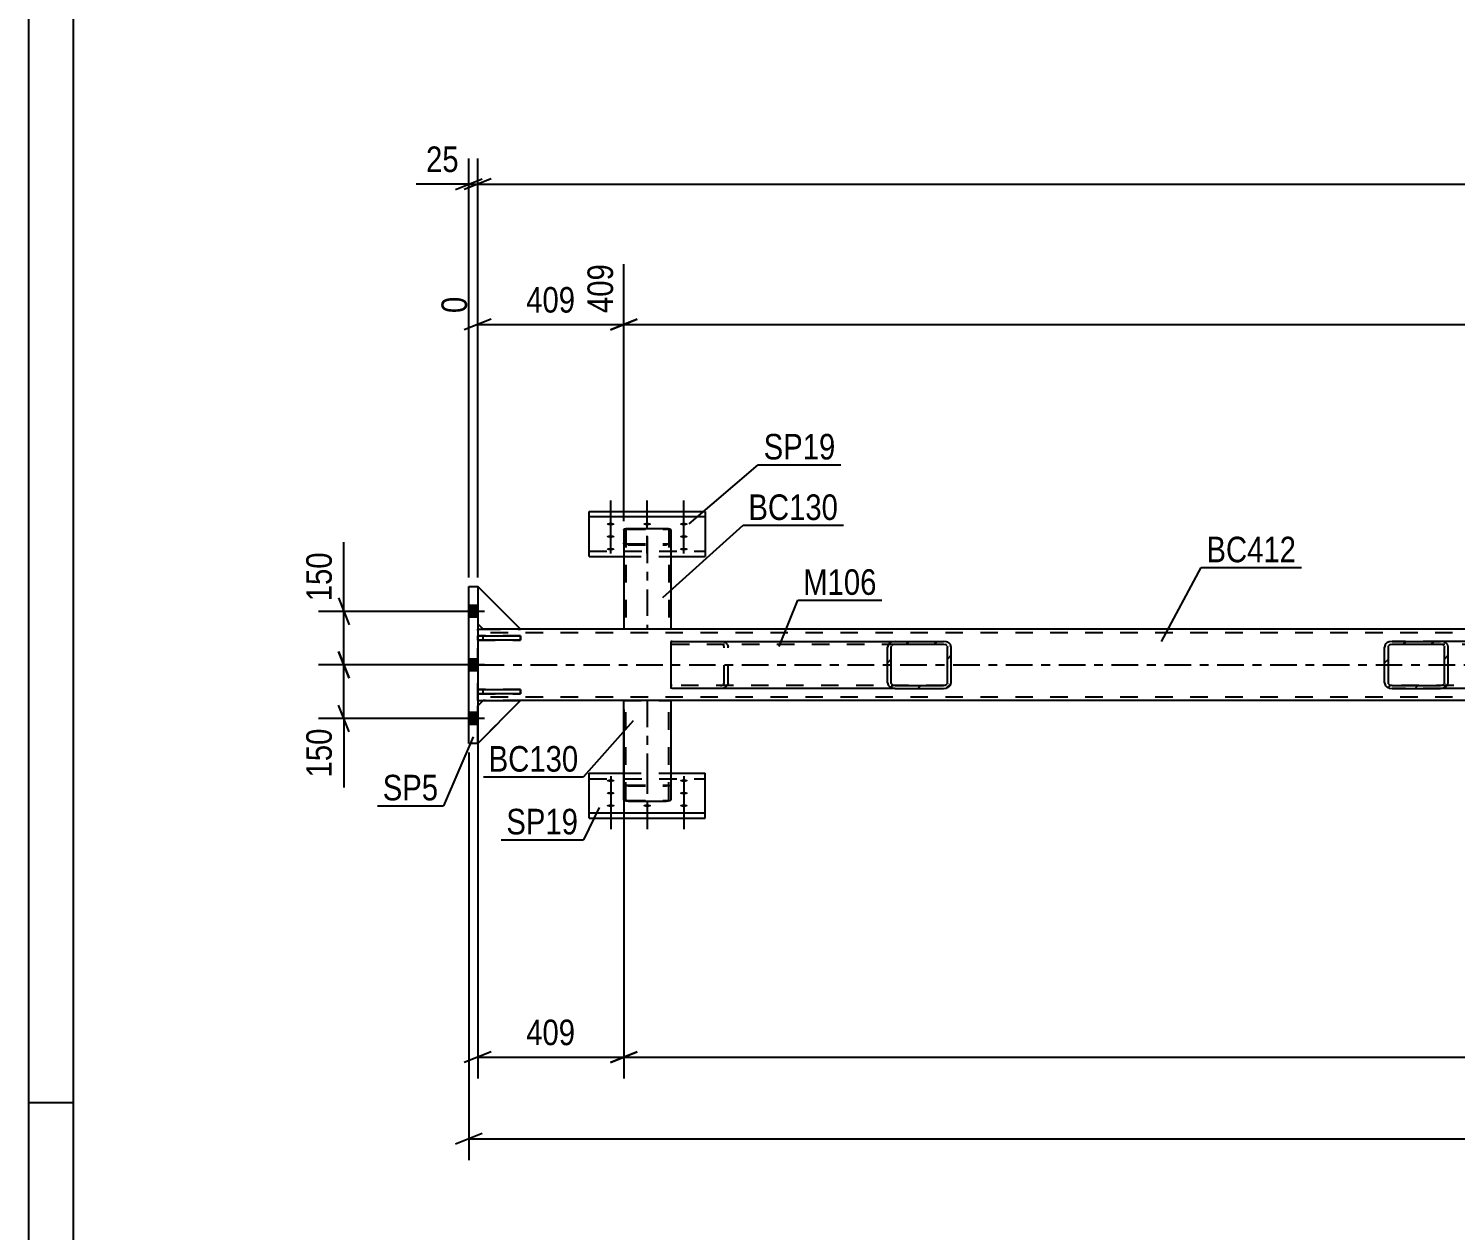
# Model space of a CAD drawing. Header units: millimetres. Extents: x -81 to 760, y -449 to 145.
# Drawn here: x -80.9 to 79, y -314 to -179.3 of the extents above; entities that cross this region are included whole.
import ezdxf

# ---------------------------------------------------------------- set-up
doc = ezdxf.new("R2010")
doc.units = ezdxf.units.MM
doc.linetypes.add('DXK_LINE_DOT2', pattern=[3.9198, 1.9599, -1.9599])
doc.linetypes.add('DXK_LINE_DOT3', pattern=[5.9187, 2.979, -0.9799, 0.9799, -0.9799])
doc.styles.add('Arial Narrow', font='ARIALN.TTF', dxfattribs={"height": 0.2})

# ---------------------------------------------------------------- blocks, each defined once
blk = doc.blocks.new('Unknown-122569792-1134')
at = {"color": 5, "linetype": 'Continuous'}
for p, q in [((-80.92, 145.34), (-80.92, -448.66)), ((-75.92, 140.34), (-75.92, -443.66)), ((-75.92, -299.66), (-80.92, -299.66))]:
    blk.add_line(p, q, dxfattribs=at)
blk = doc.blocks.new('Part-122569792-1601 - 1376')
at = {"color": 2, "linetype": 'Continuous'}
for p, q in [((-18.09, -267.79), (-18.09, -262.75)), ((-18.09, -262.75), (-14.23, -262.75)), ((-8.95, -262.75), (-5.09, -262.75)), ((-5.09, -267.79), (-5.09, -262.75)), ((-18.09, -267.19), (-5.09, -267.19)), ((-18.09, -267.79), (-5.09, -267.79))]:
    blk.add_line(p, q, dxfattribs=at)
at = {"color": 7, "linetype": 'DXK_LINE_DOT2'}
for p, q in [((-18.09, -263.35), (-5.09, -263.35)), ((-14.23, -262.75), (-8.95, -262.75))]:
    blk.add_line(p, q, dxfattribs=at)
blk = doc.blocks.new('Bolt-122569792-1395 - 1376')
at = {"linetype": 'Continuous'}
for points in [[(-15.69, -263.72), (-15.79, -263.72), (-15.87, -263.71), (-15.95, -263.69), (-16.02, -263.67), (-16.08, -263.64), (-16.11, -263.61), (-16.13, -263.58), (-16.13, -263.55), (-16.11, -263.52), (-16.08, -263.49), (-16.02, -263.47), (-15.95, -263.45), (-15.87, -263.43), (-15.79, -263.42), (-15.69, -263.42), (-15.6, -263.42), (-15.52, -263.43), (-15.44, -263.45), (-15.37, -263.47), (-15.31, -263.49), (-15.28, -263.52), (-15.26, -263.55), (-15.26, -263.58), (-15.28, -263.61), (-15.31, -263.64), (-15.37, -263.67), (-15.44, -263.69), (-15.52, -263.71), (-15.6, -263.72)], [(-7.49, -263.72), (-7.59, -263.72), (-7.67, -263.71), (-7.75, -263.69), (-7.82, -263.67), (-7.88, -263.64), (-7.91, -263.61), (-7.93, -263.58), (-7.93, -263.55), (-7.91, -263.52), (-7.88, -263.49), (-7.82, -263.47), (-7.75, -263.45), (-7.67, -263.43), (-7.59, -263.42), (-7.49, -263.42), (-7.4, -263.42), (-7.32, -263.43), (-7.24, -263.45), (-7.17, -263.47), (-7.11, -263.49), (-7.08, -263.52), (-7.06, -263.55), (-7.06, -263.58), (-7.08, -263.61), (-7.11, -263.64), (-7.17, -263.67), (-7.24, -263.69), (-7.32, -263.71), (-7.4, -263.72)], [(-15.69, -265.12), (-15.79, -265.12), (-15.87, -265.11), (-15.95, -265.09), (-16.02, -265.07), (-16.08, -265.05), (-16.11, -265.02), (-16.13, -264.99), (-16.13, -264.95), (-16.11, -264.92), (-16.08, -264.9), (-16.02, -264.87), (-15.95, -264.85), (-15.87, -264.83), (-15.79, -264.82), (-15.69, -264.82), (-15.6, -264.82), (-15.52, -264.83), (-15.44, -264.85), (-15.37, -264.87), (-15.31, -264.9), (-15.28, -264.92), (-15.26, -264.95), (-15.26, -264.99), (-15.28, -265.02), (-15.31, -265.05), (-15.37, -265.07), (-15.44, -265.09), (-15.52, -265.11), (-15.6, -265.12)], [(-7.49, -265.12), (-7.59, -265.12), (-7.67, -265.11), (-7.75, -265.09), (-7.82, -265.07), (-7.88, -265.05), (-7.91, -265.02), (-7.93, -264.99), (-7.93, -264.95), (-7.91, -264.92), (-7.88, -264.9), (-7.82, -264.87), (-7.75, -264.85), (-7.67, -264.83), (-7.59, -264.82), (-7.49, -264.82), (-7.4, -264.82), (-7.32, -264.83), (-7.24, -264.85), (-7.17, -264.87), (-7.11, -264.9), (-7.08, -264.92), (-7.06, -264.95), (-7.06, -264.99), (-7.08, -265.02), (-7.11, -265.05), (-7.17, -265.07), (-7.24, -265.09), (-7.32, -265.11), (-7.4, -265.12)], [(-15.69, -266.52), (-15.79, -266.52), (-15.87, -266.51), (-15.95, -266.49), (-16.02, -266.47), (-16.08, -266.45), (-16.11, -266.42), (-16.13, -266.39), (-16.13, -266.36), (-16.11, -266.33), (-16.08, -266.3), (-16.02, -266.27), (-15.95, -266.25), (-15.87, -266.24), (-15.79, -266.23), (-15.69, -266.22), (-15.6, -266.23), (-15.52, -266.24), (-15.44, -266.25), (-15.37, -266.27), (-15.31, -266.3), (-15.28, -266.33), (-15.26, -266.36), (-15.26, -266.39), (-15.28, -266.42), (-15.31, -266.45), (-15.37, -266.47), (-15.44, -266.49), (-15.52, -266.51), (-15.6, -266.52)], [(-11.59, -266.52), (-11.69, -266.52), (-11.77, -266.51), (-11.85, -266.49), (-11.92, -266.47), (-11.98, -266.45), (-12.01, -266.42), (-12.03, -266.39), (-12.03, -266.36), (-12.01, -266.33), (-11.98, -266.3), (-11.92, -266.27), (-11.85, -266.25), (-11.77, -266.24), (-11.69, -266.23), (-11.59, -266.22), (-11.5, -266.23), (-11.42, -266.24), (-11.34, -266.25), (-11.27, -266.27), (-11.21, -266.3), (-11.18, -266.33), (-11.16, -266.36), (-11.16, -266.39), (-11.18, -266.42), (-11.21, -266.45), (-11.27, -266.47), (-11.34, -266.49), (-11.42, -266.51), (-11.5, -266.52)], [(-7.49, -266.52), (-7.59, -266.52), (-7.67, -266.51), (-7.75, -266.49), (-7.82, -266.47), (-7.88, -266.45), (-7.91, -266.42), (-7.93, -266.39), (-7.93, -266.36), (-7.91, -266.33), (-7.88, -266.3), (-7.82, -266.27), (-7.75, -266.25), (-7.67, -266.24), (-7.59, -266.23), (-7.49, -266.22), (-7.4, -266.23), (-7.32, -266.24), (-7.24, -266.25), (-7.17, -266.27), (-7.11, -266.3), (-7.08, -266.33), (-7.06, -266.36), (-7.06, -266.39), (-7.08, -266.42), (-7.11, -266.45), (-7.17, -266.47), (-7.24, -266.49), (-7.32, -266.51), (-7.4, -266.52)]]:
    blk.add_hatch(color=1, dxfattribs=at).paths.add_polyline_path(points)
at = {"color": 1, "linetype": 'Continuous'}
for p, q in [((-15.69, -263.08), (-15.69, -266.2)), ((-7.49, -263.08), (-7.49, -266.2)), ((-15.69, -264.48), (-15.69, -267.6)), ((-7.49, -264.48), (-7.49, -267.6)), ((-15.69, -265.88), (-15.69, -269)), ((-11.59, -265.88), (-11.59, -269)), ((-7.49, -265.88), (-7.49, -269))]:
    blk.add_line(p, q, dxfattribs=at)
at = {"color": 1, "linetype": 'DXK_LINE_DOT2'}
blk.add_line((-11.59, -263.08), (-11.59, -266.2), dxfattribs=at)
blk = doc.blocks.new('Bolt-122569792-1396 - 1376')
at = {"linetype": 'Continuous'}
for points in [[(-15.69, -234.67), (-15.6, -234.67), (-15.52, -234.68), (-15.44, -234.7), (-15.37, -234.72), (-15.31, -234.75), (-15.28, -234.77), (-15.26, -234.81), (-15.26, -234.84), (-15.28, -234.87), (-15.31, -234.9), (-15.37, -234.92), (-15.44, -234.94), (-15.52, -234.96), (-15.6, -234.97), (-15.69, -234.97), (-15.79, -234.97), (-15.87, -234.96), (-15.95, -234.94), (-16.02, -234.92), (-16.08, -234.9), (-16.11, -234.87), (-16.13, -234.84), (-16.13, -234.81), (-16.11, -234.77), (-16.08, -234.75), (-16.02, -234.72), (-15.95, -234.7), (-15.87, -234.68), (-15.79, -234.67)], [(-11.59, -234.67), (-11.5, -234.67), (-11.42, -234.68), (-11.34, -234.7), (-11.27, -234.72), (-11.21, -234.75), (-11.18, -234.77), (-11.16, -234.81), (-11.16, -234.84), (-11.18, -234.87), (-11.21, -234.9), (-11.27, -234.92), (-11.34, -234.94), (-11.42, -234.96), (-11.5, -234.97), (-11.59, -234.97), (-11.69, -234.97), (-11.77, -234.96), (-11.85, -234.94), (-11.92, -234.92), (-11.98, -234.9), (-12.01, -234.87), (-12.03, -234.84), (-12.03, -234.81), (-12.01, -234.77), (-11.98, -234.75), (-11.92, -234.72), (-11.85, -234.7), (-11.77, -234.68), (-11.69, -234.67)], [(-7.49, -234.67), (-7.4, -234.67), (-7.32, -234.68), (-7.24, -234.7), (-7.17, -234.72), (-7.11, -234.75), (-7.08, -234.77), (-7.06, -234.81), (-7.06, -234.84), (-7.08, -234.87), (-7.11, -234.9), (-7.17, -234.92), (-7.24, -234.94), (-7.32, -234.96), (-7.4, -234.97), (-7.49, -234.97), (-7.59, -234.97), (-7.67, -234.96), (-7.75, -234.94), (-7.82, -234.92), (-7.88, -234.9), (-7.91, -234.87), (-7.93, -234.84), (-7.93, -234.81), (-7.91, -234.77), (-7.88, -234.75), (-7.82, -234.72), (-7.75, -234.7), (-7.67, -234.68), (-7.59, -234.67)], [(-15.69, -236.07), (-15.6, -236.08), (-15.52, -236.09), (-15.44, -236.1), (-15.37, -236.12), (-15.31, -236.15), (-15.28, -236.18), (-15.26, -236.21), (-15.26, -236.24), (-15.28, -236.27), (-15.31, -236.3), (-15.37, -236.32), (-15.44, -236.35), (-15.52, -236.36), (-15.6, -236.37), (-15.69, -236.37), (-15.79, -236.37), (-15.87, -236.36), (-15.95, -236.35), (-16.02, -236.32), (-16.08, -236.3), (-16.11, -236.27), (-16.13, -236.24), (-16.13, -236.21), (-16.11, -236.18), (-16.08, -236.15), (-16.02, -236.12), (-15.95, -236.1), (-15.87, -236.09), (-15.79, -236.08)], [(-7.49, -236.07), (-7.4, -236.08), (-7.32, -236.09), (-7.24, -236.1), (-7.17, -236.12), (-7.11, -236.15), (-7.08, -236.18), (-7.06, -236.21), (-7.06, -236.24), (-7.08, -236.27), (-7.11, -236.3), (-7.17, -236.32), (-7.24, -236.35), (-7.32, -236.36), (-7.4, -236.37), (-7.49, -236.37), (-7.59, -236.37), (-7.67, -236.36), (-7.75, -236.35), (-7.82, -236.32), (-7.88, -236.3), (-7.91, -236.27), (-7.93, -236.24), (-7.93, -236.21), (-7.91, -236.18), (-7.88, -236.15), (-7.82, -236.12), (-7.75, -236.1), (-7.67, -236.09), (-7.59, -236.08)], [(-15.69, -237.48), (-15.6, -237.48), (-15.52, -237.49), (-15.44, -237.5), (-15.37, -237.53), (-15.31, -237.55), (-15.28, -237.58), (-15.26, -237.61), (-15.26, -237.64), (-15.28, -237.67), (-15.31, -237.7), (-15.37, -237.73), (-15.44, -237.75), (-15.52, -237.76), (-15.6, -237.77), (-15.69, -237.78), (-15.79, -237.77), (-15.87, -237.76), (-15.95, -237.75), (-16.02, -237.73), (-16.08, -237.7), (-16.11, -237.67), (-16.13, -237.64), (-16.13, -237.61), (-16.11, -237.58), (-16.08, -237.55), (-16.02, -237.53), (-15.95, -237.5), (-15.87, -237.49), (-15.79, -237.48)], [(-7.49, -237.48), (-7.4, -237.48), (-7.32, -237.49), (-7.24, -237.5), (-7.17, -237.53), (-7.11, -237.55), (-7.08, -237.58), (-7.06, -237.61), (-7.06, -237.64), (-7.08, -237.67), (-7.11, -237.7), (-7.17, -237.73), (-7.24, -237.75), (-7.32, -237.76), (-7.4, -237.77), (-7.49, -237.78), (-7.59, -237.77), (-7.67, -237.76), (-7.75, -237.75), (-7.82, -237.73), (-7.88, -237.7), (-7.91, -237.67), (-7.93, -237.64), (-7.93, -237.61), (-7.91, -237.58), (-7.88, -237.55), (-7.82, -237.53), (-7.75, -237.5), (-7.67, -237.49), (-7.59, -237.48)]]:
    blk.add_hatch(color=1, dxfattribs=at).paths.add_polyline_path(points)
at = {"color": 1, "linetype": 'Continuous'}
for p, q in [((-15.69, -235.31), (-15.69, -232.19)), ((-11.59, -235.31), (-11.59, -232.19)), ((-7.49, -235.31), (-7.49, -232.19)), ((-15.69, -236.71), (-15.69, -233.59)), ((-15.69, -238.11), (-15.69, -234.99)), ((-7.49, -236.71), (-7.49, -233.59)), ((-7.49, -238.11), (-7.49, -234.99))]:
    blk.add_line(p, q, dxfattribs=at)
at = {"color": 1, "linetype": 'DXK_LINE_DOT2'}
blk.add_line((-11.59, -238.11), (-11.59, -234.99), dxfattribs=at)
blk = doc.blocks.new('Part-122569792-1644 - 1376')
at = {"color": 2, "linetype": 'Continuous'}
for p, q in [((-25.79, -246.6), (-30.59, -241.8)), ((-30.59, -241.8), (-30.59, -246)), ((-30.59, -246), (-29.99, -246.6)), ((-25.79, -246.6), (-29.99, -246.6))]:
    blk.add_line(p, q, dxfattribs=at)
blk = doc.blocks.new('Bolt-122569792-1405 - 1376')
at = {"linetype": 'Continuous'}
for points in [[(-31.59, -243.94), (-31.59, -245.26), (-30.59, -245.26), (-30.59, -243.94)], [(-31.59, -243.94), (-31.59, -245.26), (-30.59, -245.26), (-30.59, -243.94)], [(-31.59, -243.94), (-31.59, -245.26), (-30.59, -245.26), (-30.59, -243.94)], [(-31.59, -243.94), (-31.59, -245.26), (-30.59, -245.26), (-30.59, -243.94)], [(-31.59, -249.94), (-31.59, -251.26), (-30.59, -251.26), (-30.59, -249.94)], [(-31.59, -249.94), (-31.59, -251.26), (-30.59, -251.26), (-30.59, -249.94)], [(-31.59, -255.94), (-31.59, -257.26), (-30.59, -257.26), (-30.59, -255.94)], [(-31.59, -255.94), (-31.59, -257.26), (-30.59, -257.26), (-30.59, -255.94)], [(-31.59, -255.94), (-31.59, -257.26), (-30.59, -257.26), (-30.59, -255.94)], [(-31.59, -255.94), (-31.59, -257.26), (-30.59, -257.26), (-30.59, -255.94)]]:
    blk.add_hatch(color=1, dxfattribs=at).paths.add_polyline_path(points)
at = {"color": 1, "linetype": 'Continuous'}
for p, q in [((-29.83, -244.6), (-34.59, -244.6)), ((-29.83, -244.6), (-34.59, -244.6)), ((-29.83, -244.6), (-34.59, -244.6)), ((-29.83, -244.6), (-34.59, -244.6)), ((-30.59, -243.94), (-31.59, -243.94)), ((-30.59, -243.94), (-31.59, -243.94)), ((-30.59, -243.94), (-31.59, -243.94)), ((-30.59, -243.94), (-31.59, -243.94)), ((-30.59, -245.26), (-31.59, -245.26)), ((-30.59, -245.26), (-31.59, -245.26)), ((-30.59, -245.26), (-31.59, -245.26)), ((-30.59, -245.26), (-31.59, -245.26)), ((-29.83, -250.6), (-34.59, -250.6)), ((-29.83, -250.6), (-34.59, -250.6)), ((-30.59, -249.94), (-31.59, -249.94)), ((-30.59, -249.94), (-31.59, -249.94)), ((-30.59, -251.26), (-31.59, -251.26)), ((-30.59, -251.26), (-31.59, -251.26)), ((-29.83, -256.6), (-34.59, -256.6)), ((-29.83, -256.6), (-34.59, -256.6)), ((-29.83, -256.6), (-34.59, -256.6)), ((-29.83, -256.6), (-34.59, -256.6)), ((-30.59, -255.94), (-31.59, -255.94)), ((-30.59, -255.94), (-31.59, -255.94)), ((-30.59, -255.94), (-31.59, -255.94)), ((-30.59, -255.94), (-31.59, -255.94)), ((-30.59, -257.26), (-31.59, -257.26)), ((-30.59, -257.26), (-31.59, -257.26)), ((-30.59, -257.26), (-31.59, -257.26)), ((-30.59, -257.26), (-31.59, -257.26))]:
    blk.add_line(p, q, dxfattribs=at)
blk = doc.blocks.new('Part-122569792-1649 - 1376')
at = {"color": 2, "linetype": 'Continuous'}
for p, q in [((-30.59, -253.36), (-25.79, -253.36)), ((-30.59, -253.84), (-30.59, -253.36)), ((-25.79, -253.84), (-30.59, -253.84)), ((-25.79, -253.36), (-25.79, -253.84))]:
    blk.add_line(p, q, dxfattribs=at)
at = {"color": 7, "linetype": 'DXK_LINE_DOT2'}
blk.add_line((-29.99, -253.84), (-29.99, -253.36), dxfattribs=at)
blk = doc.blocks.new('Part-122569792-1606 - 1376')
at = {"color": 2, "linetype": 'Continuous'}
for p, q in [((-18.09, -238.45), (-18.09, -233.4)), ((-18.09, -233.4), (-5.09, -233.4)), ((-5.09, -233.4), (-5.09, -238.45)), ((-5.09, -234), (-18.09, -234)), ((-18.09, -238.45), (-14.23, -238.45)), ((-8.95, -238.45), (-5.09, -238.45))]:
    blk.add_line(p, q, dxfattribs=at)
at = {"color": 7, "linetype": 'DXK_LINE_DOT2'}
for p, q in [((-18.09, -237.85), (-5.09, -237.85)), ((-14.23, -238.45), (-8.95, -238.45))]:
    blk.add_line(p, q, dxfattribs=at)
blk = doc.blocks.new('Part-122569792-1621 - 1376')
at = {"color": 2, "linetype": 'Continuous'}
for p, q in [((-14.23, -235.48), (-14.2, -235.42)), ((-14.23, -235.48), (-14.23, -246.6)), ((-14.2, -235.42), (-14.09, -235.37)), ((-14.09, -235.37), (-13.94, -235.33)), ((-13.94, -235.33), (-13.75, -235.32)), ((-13.75, -235.32), (-9.43, -235.32)), ((-9.43, -235.32), (-9.25, -235.33)), ((-9.25, -235.33), (-9.09, -235.37)), ((-9.09, -235.37), (-8.99, -235.42)), ((-8.99, -235.42), (-8.95, -235.48)), ((-8.95, -235.48), (-8.95, -246.6))]:
    blk.add_line(p, q, dxfattribs=at)
at = {"color": 7, "linetype": 'DXK_LINE_DOT2'}
for p, q in [((-13.98, -235.45), (-13.99, -235.48)), ((-13.99, -235.48), (-13.99, -246.6)), ((-13.92, -235.43), (-13.98, -235.45)), ((-13.85, -235.41), (-13.92, -235.43)), ((-13.75, -235.4), (-13.85, -235.41)), ((-13.75, -235.4), (-9.43, -235.4)), ((-9.34, -235.41), (-9.43, -235.4)), ((-9.26, -235.43), (-9.34, -235.41)), ((-9.21, -235.45), (-9.26, -235.43)), ((-9.19, -235.48), (-9.21, -235.45)), ((-9.19, -235.48), (-9.19, -246.6)), ((-14.2, -237.03), (-14.23, -236.96)), ((-14.09, -237.08), (-14.2, -237.03)), ((-13.94, -237.11), (-14.09, -237.08)), ((-13.99, -236.96), (-13.98, -236.99)), ((-13.98, -236.99), (-13.92, -237.02)), ((-13.75, -237.13), (-13.94, -237.11)), ((-13.92, -237.02), (-13.85, -237.04)), ((-13.85, -237.04), (-13.75, -237.04)), ((-13.75, -237.04), (-9.43, -237.04)), ((-13.75, -237.13), (-9.43, -237.13)), ((-9.43, -237.04), (-9.34, -237.04)), ((-9.25, -237.11), (-9.43, -237.13)), ((-9.34, -237.04), (-9.26, -237.02)), ((-9.26, -237.02), (-9.25, -237.01)), ((-9.25, -237.01), (-9.21, -236.99)), ((-9.09, -237.08), (-9.25, -237.11)), ((-9.21, -236.99), (-9.19, -236.96)), ((-8.99, -237.03), (-9.09, -237.08)), ((-8.95, -236.96), (-8.99, -237.03)), ((-8.95, -246.6), (-14.23, -246.6))]:
    blk.add_line(p, q, dxfattribs=at)
at = {"color": 7, "linetype": 'DXK_LINE_DOT3'}
blk.add_line((-11.59, -236.22), (-11.59, -246.6), dxfattribs=at)
blk = doc.blocks.new('Part-122569792-1643 - 1376')
at = {"color": 7, "linetype": 'DXK_LINE_DOT2'}
for p, q in [((-25.79, -246.6), (-30.59, -241.8)), ((-30.59, -241.8), (-30.59, -246)), ((-30.59, -246), (-29.99, -246.6)), ((-29.99, -246.6), (-25.79, -246.6))]:
    blk.add_line(p, q, dxfattribs=at)
blk = doc.blocks.new('Part-122569792-1645 - 1376')
at = {"color": 7, "linetype": 'DXK_LINE_DOT2'}
for p, q in [((-25.79, -246.6), (-30.59, -241.8)), ((-30.59, -241.8), (-30.59, -246)), ((-30.59, -246), (-29.99, -246.6)), ((-29.99, -246.6), (-25.79, -246.6))]:
    blk.add_line(p, q, dxfattribs=at)
blk = doc.blocks.new('Part-122569792-1646 - 1376')
at = {"color": 7, "linetype": 'DXK_LINE_DOT2'}
for p, q in [((-30.59, -255.2), (-29.99, -254.6)), ((-25.79, -254.6), (-30.59, -259.4)), ((-30.59, -259.4), (-30.59, -255.2)), ((-29.99, -254.6), (-25.79, -254.6))]:
    blk.add_line(p, q, dxfattribs=at)
blk = doc.blocks.new('Part-122569792-1647 - 1376')
at = {"color": 2, "linetype": 'Continuous'}
for p, q in [((-30.59, -255.2), (-29.99, -254.6)), ((-25.79, -254.6), (-30.59, -259.4)), ((-30.59, -259.4), (-30.59, -255.2)), ((-29.99, -254.6), (-25.79, -254.6))]:
    blk.add_line(p, q, dxfattribs=at)
blk = doc.blocks.new('Part-122569792-1648 - 1376')
at = {"color": 7, "linetype": 'DXK_LINE_DOT2'}
for p, q in [((-30.59, -255.2), (-29.99, -254.6)), ((-25.79, -254.6), (-30.59, -259.4)), ((-30.59, -259.4), (-30.59, -255.2)), ((-29.99, -254.6), (-25.79, -254.6))]:
    blk.add_line(p, q, dxfattribs=at)
blk = doc.blocks.new('Part-122569792-1650 - 1376')
at = {"color": 2, "linetype": 'Continuous'}
for p, q in [((-30.59, -247.36), (-25.79, -247.36)), ((-30.59, -247.84), (-30.59, -247.36)), ((-25.79, -247.36), (-25.79, -247.84)), ((-25.79, -247.84), (-30.59, -247.84))]:
    blk.add_line(p, q, dxfattribs=at)
at = {"color": 7, "linetype": 'DXK_LINE_DOT2'}
blk.add_line((-29.99, -247.84), (-29.99, -247.36), dxfattribs=at)
blk = doc.blocks.new('Part-122569792-1651 - 1376')
at = {"color": 7, "linetype": 'DXK_LINE_DOT2'}
for p, q in [((-25.79, -253.36), (-30.59, -253.36)), ((-30.59, -253.36), (-30.59, -253.84)), ((-30.59, -253.84), (-25.79, -253.84)), ((-29.99, -253.84), (-29.99, -253.36)), ((-25.79, -253.84), (-25.79, -253.36))]:
    blk.add_line(p, q, dxfattribs=at)
blk = doc.blocks.new('Part-122569792-1652 - 1376')
at = {"color": 7, "linetype": 'DXK_LINE_DOT2'}
for p, q in [((-25.79, -247.36), (-30.59, -247.36)), ((-30.59, -247.36), (-30.59, -247.84)), ((-29.99, -247.84), (-29.99, -247.36)), ((-25.79, -247.84), (-25.79, -247.36)), ((-30.59, -247.84), (-25.79, -247.84))]:
    blk.add_line(p, q, dxfattribs=at)
blk = doc.blocks.new('Part-122569792-1679 - 1376')
at = {"color": 2, "linetype": 'Continuous'}
for p, q in [((-31.59, -259.4), (-31.59, -241.8)), ((-31.59, -241.8), (-30.59, -241.8)), ((-30.59, -241.8), (-30.59, -259.4)), ((-30.59, -259.4), (-31.59, -259.4))]:
    blk.add_line(p, q, dxfattribs=at)
blk = doc.blocks.new('Part-122569792-1700 - 1376')
at = {"color": 2, "linetype": 'Continuous'}
for p, q in [((-30.59, -246.6), (-29.99, -246.6)), ((580.38, -246.6), (-25.79, -246.6)), ((-30.59, -254.6), (-29.99, -254.6)), ((580.38, -254.6), (-25.79, -254.6))]:
    blk.add_line(p, q, dxfattribs=at)
at = {"color": 7, "linetype": 'DXK_LINE_DOT2'}
for p, q in [((-30.59, -254.6), (-30.59, -246.6)), ((580.38, -247), (-30.59, -247)), ((-25.79, -246.6), (-29.99, -246.6)), ((580.38, -254.2), (-30.59, -254.2)), ((-25.79, -254.6), (-29.99, -254.6))]:
    blk.add_line(p, q, dxfattribs=at)
at = {"color": 7, "linetype": 'DXK_LINE_DOT3'}
blk.add_line((-30.59, -250.6), (580.38, -250.6), dxfattribs=at)
blk = doc.blocks.new('Part-122569792-1710 - 1376')
at = {"linetype": 'Continuous'}
h = blk.add_hatch(dxfattribs=at)
h.set_pattern_fill('', scale=0.7, style=0, pattern_type=0)
h.set_pattern_definition([(45, (77.6273, -253.188), (-1.57154, 1.57154), [])])
h.paths.add_polyline_path([(77.3, -253.24), (77.63, -253.19), (77.91, -253.05), (78.1, -252.84), (78.16, -252.6), (78.16, -248.6), (78.1, -248.35), (77.91, -248.14), (77.63, -248.01), (77.3, -247.96), (71.88, -247.96), (71.54, -248.01), (71.26, -248.14), (71.07, -248.35), (71.01, -248.6), (71.01, -252.6), (71.07, -252.84), (71.26, -253.05), (71.54, -253.19), (71.88, -253.24)])
h.paths.add_polyline_path([(71.71, -252.89), (71.57, -252.82), (71.47, -252.72), (71.44, -252.6), (71.44, -248.6), (71.47, -248.47), (71.57, -248.37), (71.71, -248.3), (71.88, -248.28), (77.3, -248.28), (77.46, -248.3), (77.6, -248.37), (77.7, -248.47), (77.73, -248.6), (77.73, -252.6), (77.7, -252.72), (77.6, -252.82), (77.46, -252.89), (77.3, -252.92), (71.88, -252.92)])
at = {"color": 2, "linetype": 'Continuous'}
for p, q in [((71.07, -248.35), (71.01, -248.6)), ((71.01, -252.6), (71.01, -248.6)), ((71.44, -248.6), (71.47, -248.47)), ((71.44, -252.6), (71.44, -248.6)), ((71.88, -247.96), (71.54, -248.01)), ((71.71, -248.3), (71.88, -248.28)), ((71.88, -247.96), (77.3, -247.96)), ((71.88, -248.28), (77.3, -248.28)), ((102.3, -247.96), (77.3, -247.96)), ((77.63, -248.01), (77.3, -247.96)), ((77.3, -248.28), (77.46, -248.3)), ((77.7, -248.47), (77.73, -248.6)), ((77.73, -252.6), (77.73, -248.6)), ((78.16, -248.6), (78.1, -248.35)), ((78.16, -252.6), (78.16, -248.6)), ((102.3, -247.96), (102.43, -247.98)), ((102.43, -247.98), (102.43, -248.01)), ((102.43, -248.01), (102.43, -248.14)), ((102.43, -248.14), (102.43, -248.6)), ((71.01, -252.6), (71.07, -252.84)), ((71.47, -252.72), (71.44, -252.6)), ((77.73, -252.6), (77.7, -252.72)), ((78.1, -252.84), (78.16, -252.6)), ((102.43, -253.22), (102.43, -252.6)), ((71.54, -253.19), (71.88, -253.24)), ((71.88, -252.92), (71.71, -252.89)), ((71.88, -252.92), (77.3, -252.92)), ((71.88, -253.24), (77.3, -253.24)), ((77.46, -252.89), (77.3, -252.92)), ((77.3, -253.24), (77.63, -253.19)), ((102.3, -253.24), (77.3, -253.24)), ((102.3, -253.24), (102.43, -253.22))]:
    blk.add_line(p, q, dxfattribs=at)
at = {"color": 7, "linetype": 'DXK_LINE_DOT2'}
for p, q in [((77.3, -247.96), (71.88, -247.96)), ((71.88, -248.28), (102.3, -248.28)), ((96.01, -248.6), (96.08, -248.35)), ((96.01, -252.6), (96.01, -248.6)), ((96.48, -248.47), (96.44, -248.6)), ((96.44, -252.6), (96.44, -248.6)), ((96.54, -248.01), (96.88, -247.96)), ((96.88, -248.28), (96.71, -248.3)), ((102.3, -248.28), (102.43, -248.3)), ((102.43, -248.14), (102.43, -248.3)), ((102.43, -252.6), (102.43, -248.35)), ((96.08, -252.84), (96.01, -252.6)), ((96.44, -252.6), (96.48, -252.72)), ((102.3, -252.92), (71.88, -252.92)), ((77.3, -253.24), (71.88, -253.24)), ((96.88, -253.24), (96.54, -253.19)), ((96.71, -252.89), (96.88, -252.92)), ((102.3, -252.92), (102.43, -252.9))]:
    blk.add_line(p, q, dxfattribs=at)
at = {"color": 2, "linetype": 'Continuous'}
for centre, radius, start, end in [((71.75, -248.77), 0.792, 104.8339, 148.022), ((71.81, -248.68), 0.396, 104.8339, 148.022), ((77.36, -248.68), 0.396, 31.978, 75.1661), ((77.42, -248.77), 0.792, 31.978, 75.1661), ((71.75, -252.42), 0.792, 211.978, 255.1661), ((71.81, -252.51), 0.396, 211.978, 255.1661), ((77.36, -252.51), 0.396, 284.8339, 328.022), ((77.42, -252.42), 0.792, 284.8339, 328.022)]:
    blk.add_arc(centre, radius, start, end, dxfattribs=at)
at = {"color": 7, "linetype": 'DXK_LINE_DOT2'}
for centre, radius, start, end in [((96.75, -248.77), 0.792, 104.8339, 148.022), ((96.81, -248.68), 0.396, 104.8339, 148.022), ((96.75, -252.42), 0.792, 211.978, 255.1661), ((96.81, -252.51), 0.396, 211.978, 255.1661)]:
    blk.add_arc(centre, radius, start, end, dxfattribs=at)
blk = doc.blocks.new('Part-122569792-1715 - 1376')
at = {"color": 2, "linetype": 'Continuous'}
for p, q in [((-14.23, -265.71), (-14.23, -254.6)), ((-8.95, -254.6), (-8.95, -265.71)), ((-14.2, -265.77), (-14.23, -265.71)), ((-14.09, -265.83), (-14.2, -265.77)), ((-13.94, -265.86), (-14.09, -265.83)), ((-13.75, -265.87), (-13.94, -265.86)), ((-13.75, -265.87), (-9.43, -265.87)), ((-9.25, -265.86), (-9.43, -265.87)), ((-9.09, -265.83), (-9.25, -265.86)), ((-8.99, -265.77), (-9.09, -265.83)), ((-8.95, -265.71), (-8.99, -265.77))]:
    blk.add_line(p, q, dxfattribs=at)
at = {"color": 7, "linetype": 'DXK_LINE_DOT2'}
for p, q in [((-14.23, -254.6), (-8.95, -254.6)), ((-13.99, -265.71), (-13.99, -254.6)), ((-9.19, -265.71), (-9.19, -254.6)), ((-14.23, -264.23), (-14.2, -264.17)), ((-14.2, -264.17), (-14.09, -264.12)), ((-14.09, -264.12), (-13.94, -264.08)), ((-13.98, -264.2), (-13.99, -264.23)), ((-13.92, -264.17), (-13.98, -264.2)), ((-13.94, -264.08), (-13.75, -264.07)), ((-13.85, -264.16), (-13.92, -264.17)), ((-13.75, -264.15), (-13.85, -264.16)), ((-13.75, -264.07), (-9.43, -264.07)), ((-13.75, -264.15), (-9.43, -264.15)), ((-9.43, -264.07), (-9.25, -264.08)), ((-9.34, -264.16), (-9.43, -264.15)), ((-9.26, -264.17), (-9.34, -264.16)), ((-9.26, -264.17), (-9.25, -264.18)), ((-9.25, -264.08), (-9.09, -264.12)), ((-9.25, -264.18), (-9.21, -264.2)), ((-9.19, -264.23), (-9.21, -264.2)), ((-9.09, -264.12), (-8.99, -264.17)), ((-8.99, -264.17), (-8.95, -264.23)), ((-13.99, -265.71), (-13.98, -265.74)), ((-13.98, -265.74), (-13.92, -265.77)), ((-13.92, -265.77), (-13.85, -265.78)), ((-13.85, -265.78), (-13.75, -265.79)), ((-13.75, -265.79), (-9.43, -265.79)), ((-9.43, -265.79), (-9.34, -265.78)), ((-9.34, -265.78), (-9.26, -265.77)), ((-9.26, -265.77), (-9.21, -265.74)), ((-9.21, -265.74), (-9.19, -265.71))]:
    blk.add_line(p, q, dxfattribs=at)
at = {"color": 7, "linetype": 'DXK_LINE_DOT3'}
blk.add_line((-11.59, -254.6), (-11.59, -264.97), dxfattribs=at)
blk = doc.blocks.new('Part-122569792-1769 - 1376')
at = {"linetype": 'Continuous'}
h = blk.add_hatch(dxfattribs=at)
h.set_pattern_fill('', scale=0.7, style=0, pattern_type=0)
h.set_pattern_definition([(45, (21.9348, -253.188), (-1.57154, 1.57154), [])])
h.paths.add_polyline_path([(21.6, -253.24), (21.93, -253.19), (22.22, -253.05), (22.4, -252.84), (22.47, -252.6), (22.47, -248.6), (22.4, -248.35), (22.22, -248.14), (21.93, -248.01), (21.6, -247.96), (16.18, -247.96), (15.85, -248.01), (15.57, -248.14), (15.38, -248.35), (15.32, -248.6), (15.32, -252.6), (15.38, -252.84), (15.57, -253.05), (15.85, -253.19), (16.18, -253.24)])
h.paths.add_polyline_path([(16.02, -252.89), (15.88, -252.82), (15.78, -252.72), (15.75, -252.6), (15.75, -248.6), (15.78, -248.47), (15.88, -248.37), (16.02, -248.3), (16.18, -248.28), (21.6, -248.28), (21.77, -248.3), (21.91, -248.37), (22, -248.47), (22.04, -248.6), (22.04, -252.6), (22, -252.72), (21.91, -252.82), (21.77, -252.89), (21.6, -252.92), (16.18, -252.92)])
at = {"color": 2, "linetype": 'Continuous'}
for p, q in [((-8.82, -247.96), (-8.95, -247.98)), ((-8.95, -247.98), (-8.95, -253.19)), ((-8.82, -247.96), (16.18, -247.96)), ((15.38, -248.35), (15.32, -248.6)), ((15.32, -252.6), (15.32, -248.6)), ((15.75, -248.6), (15.78, -248.47)), ((15.75, -252.6), (15.75, -248.6)), ((16.18, -247.96), (15.85, -248.01)), ((16.02, -248.3), (16.18, -248.28)), ((16.18, -247.96), (21.6, -247.96)), ((16.18, -248.28), (21.6, -248.28)), ((21.93, -248.01), (21.6, -247.96)), ((21.6, -248.28), (21.77, -248.3)), ((22, -248.47), (22.04, -248.6)), ((22.04, -252.6), (22.04, -248.6)), ((22.47, -248.6), (22.4, -248.35)), ((22.47, -252.6), (22.47, -248.6)), ((15.32, -252.6), (15.38, -252.84)), ((15.78, -252.72), (15.75, -252.6)), ((22.04, -252.6), (22, -252.72)), ((22.4, -252.84), (22.47, -252.6)), ((-8.95, -253.22), (-8.95, -253.19)), ((-8.82, -253.24), (-8.95, -253.22)), ((16.18, -253.24), (-8.82, -253.24)), ((15.85, -253.19), (16.18, -253.24)), ((16.18, -252.92), (16.02, -252.89)), ((16.18, -252.92), (21.6, -252.92)), ((16.18, -253.24), (21.6, -253.24)), ((21.77, -252.89), (21.6, -252.92)), ((21.6, -253.24), (21.93, -253.19))]:
    blk.add_line(p, q, dxfattribs=at)
at = {"color": 7, "linetype": 'DXK_LINE_DOT2'}
for p, q in [((-8.95, -248.3), (-8.82, -248.28)), ((-8.82, -248.28), (21.6, -248.28)), ((-3.4, -247.96), (-3.07, -248.01)), ((-3.23, -248.3), (-3.4, -248.28)), ((-2.96, -248.6), (-3, -248.47)), ((-2.96, -252.6), (-2.96, -248.6)), ((-2.6, -248.35), (-2.53, -248.6)), ((-2.53, -252.6), (-2.53, -248.6)), ((16.18, -247.96), (21.6, -247.96)), ((-3, -252.72), (-2.96, -252.6)), ((-2.53, -252.6), (-2.6, -252.84)), ((-8.82, -252.92), (-8.95, -252.9)), ((21.6, -252.92), (-8.82, -252.92)), ((-3.4, -252.92), (-3.23, -252.89)), ((-3.07, -253.19), (-3.4, -253.24)), ((16.18, -253.24), (21.6, -253.24))]:
    blk.add_line(p, q, dxfattribs=at)
for centre, radius, start, end in [((-3.33, -248.68), 0.396, 31.978, 75.1661), ((-3.27, -248.77), 0.792, 31.978, 75.1661), ((-3.33, -252.51), 0.396, 284.8339, 328.022), ((-3.27, -252.42), 0.792, 284.8339, 328.022)]:
    blk.add_arc(centre, radius, start, end, dxfattribs=at)
at = {"color": 2, "linetype": 'Continuous'}
for centre, radius, start, end in [((16.05, -248.77), 0.792, 104.8339, 148.022), ((16.12, -248.68), 0.396, 104.8339, 148.022), ((21.67, -248.68), 0.396, 31.978, 75.1661), ((21.73, -248.77), 0.792, 31.978, 75.1661), ((16.05, -252.42), 0.792, 211.978, 255.1661), ((16.12, -252.51), 0.396, 211.978, 255.1661), ((21.67, -252.51), 0.396, 284.8339, 328.022), ((21.73, -252.42), 0.792, 284.8339, 328.022)]:
    blk.add_arc(centre, radius, start, end, dxfattribs=at)
blk = doc.blocks.new('StraightDimension-122569792-1800 - 1376')
at = {"color": 7, "linetype": 'Continuous'}
for p, q in [((-46.19, -249.1), (-44.99, -252.1)), ((-34.01, -250.6), (-48.44, -250.6)), ((-45.59, -256.6), (-45.59, -250.6)), ((-44.99, -258.1), (-46.19, -255.1)), ((-34.59, -256.6), (-48.44, -256.6))]:
    blk.add_line(p, q, dxfattribs=at)
at = {"color": 0}
blk.add_wipeout([(-46.34, -257.12), (-50.54, -257.12), (-50.54, -263.81), (-46.34, -263.81)], dxfattribs=at)
at = {"color": 7, "linetype": 'Continuous'}
blk.add_line((-45.59, -256.6), (-45.59, -264.33), dxfattribs=at)
blk.add_line((-45.59, -256.6), (-45.59, -264.33), dxfattribs=at)
at = {"color": 3, "style": 'Arial Narrow'}
blk.add_text('150', height=2.863, rotation=90.0002, dxfattribs=at).set_placement((-46.94, -263.21))
blk = doc.blocks.new('StraightDimension-122569792-1819 - 1376')
at = {"color": 7, "linetype": 'Continuous'}
for p, q in [((-34.59, -244.6), (-48.44, -244.6)), ((-46.19, -243.1), (-44.99, -246.1)), ((-45.59, -250.6), (-45.59, -244.6)), ((-44.99, -252.1), (-46.19, -249.1)), ((-34.01, -250.6), (-48.44, -250.6))]:
    blk.add_line(p, q, dxfattribs=at)
at = {"color": 0}
blk.add_wipeout([(-46.34, -237.39), (-50.54, -237.39), (-50.54, -244.07), (-46.34, -244.07)], dxfattribs=at)
at = {"color": 7, "linetype": 'Continuous'}
blk.add_line((-45.59, -244.6), (-45.59, -236.86), dxfattribs=at)
blk.add_line((-45.59, -244.6), (-45.59, -236.86), dxfattribs=at)
at = {"color": 3, "style": 'Arial Narrow'}
blk.add_text('150', height=2.863, rotation=90.0002, dxfattribs=at).set_placement((-46.94, -243.47))
blk = doc.blocks.new('StraightDimension-122569792-1836 - 1376')
at = {"color": 7, "linetype": 'Continuous'}
for p, q in [((-14.23, -234.48), (-14.23, -205.68)), ((-30.59, -240.8), (-30.59, -209.34)), ((-29.09, -211.87), (-32.09, -213.07)), ((-30.59, -212.47), (-14.23, -212.47)), ((-15.73, -213.07), (-12.73, -211.87))]:
    blk.add_line(p, q, dxfattribs=at)
at = {"color": 0}
blk.add_wipeout([(-19.07, -211.72), (-19.07, -207.52), (-25.76, -207.52), (-25.76, -211.72)], dxfattribs=at)
at = {"color": 0, "linetype": 'Continuous'}
blk.add_wipeout([(-31.19, -208.74), (-35.39, -208.74), (-35.39, -211.77), (-31.19, -211.77)], dxfattribs=at)
at = {"color": 3, "style": 'Arial Narrow'}
blk.add_text('409', height=2.863, dxfattribs=at).set_placement((-25.16, -211.12))
at = {"color": 3, "linetype": 'Continuous', "style": 'Arial Narrow'}
blk.add_text('0', height=2.86, rotation=90.0002, dxfattribs=at).set_placement((-31.79, -211.17))
at = {"color": 0, "linetype": 'Continuous'}
blk.add_wipeout([(-14.83, -205.08), (-19.03, -205.08), (-19.03, -211.77), (-14.83, -211.77)], dxfattribs=at)
at = {"color": 3, "linetype": 'Continuous', "style": 'Arial Narrow'}
blk.add_text('409', height=2.863, rotation=90.0002, dxfattribs=at).set_placement((-15.43, -211.17))
blk = doc.blocks.new('StraightDimension-122569792-1863 - 1376')
at = {"color": 7, "linetype": 'Continuous'}
for p, q in [((-14.23, -234.48), (-14.23, -205.68)), ((-12.73, -211.87), (-15.73, -213.07)), ((-14.23, -212.47), (209.02, -212.47))]:
    blk.add_line(p, q, dxfattribs=at)
blk = doc.blocks.new('StraightDimension-122569792-2102 - 1376')
at = {"color": 7, "linetype": 'Continuous'}
for p, q in [((-31.59, -260.4), (-31.59, -306.1)), ((-30.09, -303.1), (-33.09, -304.3)), ((-31.59, -303.7), (592.28, -303.7))]:
    blk.add_line(p, q, dxfattribs=at)
blk = doc.blocks.new('StraightDimension-122569792-2113 - 1376')
at = {"color": 7, "linetype": 'Continuous'}
for p, q in [((-31.59, -240.8), (-31.59, -193.87)), ((-30.59, -240.8), (-30.59, -193.87)), ((-33.09, -197.32), (-30.09, -196.12)), ((-29.09, -196.12), (-32.09, -197.32)), ((-31.59, -196.72), (-30.59, -196.72))]:
    blk.add_line(p, q, dxfattribs=at)
at = {"color": 0}
blk.add_wipeout([(-32.12, -195.97), (-32.12, -191.77), (-36.98, -191.77), (-36.98, -195.97)], dxfattribs=at)
at = {"color": 7, "linetype": 'Continuous'}
blk.add_line((-31.59, -196.72), (-37.5, -196.72), dxfattribs=at)
blk.add_line((-31.59, -196.72), (-37.5, -196.72), dxfattribs=at)
at = {"color": 3, "style": 'Arial Narrow'}
blk.add_text('25', height=2.863, dxfattribs=at).set_placement((-36.38, -195.37))
blk = doc.blocks.new('StraightDimension-122569792-2130 - 1376')
at = {"color": 7, "linetype": 'Continuous'}
for p, q in [((-30.59, -240.8), (-30.59, -193.87)), ((-29.09, -196.12), (-32.09, -197.32)), ((-30.59, -196.72), (591.28, -196.72))]:
    blk.add_line(p, q, dxfattribs=at)
blk = doc.blocks.new('StraightDimension-122569792-2172 - 1376')
at = {"color": 7, "linetype": 'Continuous'}
for p, q in [((-30.59, -255.6), (-30.59, -296.96)), ((-14.23, -255.6), (-14.23, -296.96)), ((-29.09, -293.96), (-32.09, -295.16)), ((-15.73, -295.16), (-12.73, -293.96)), ((-30.59, -294.56), (-14.23, -294.56))]:
    blk.add_line(p, q, dxfattribs=at)
at = {"color": 0}
blk.add_wipeout([(-19.07, -293.81), (-19.07, -289.61), (-25.76, -289.61), (-25.76, -293.81)], dxfattribs=at)
at = {"color": 3, "style": 'Arial Narrow'}
blk.add_text('409', height=2.863, dxfattribs=at).set_placement((-25.16, -293.21))
blk = doc.blocks.new('StraightDimension-122569792-2180 - 1376')
at = {"color": 7, "linetype": 'Continuous'}
for p, q in [((-14.23, -255.6), (-14.23, -296.96)), ((-12.73, -293.96), (-15.73, -295.16)), ((-14.23, -294.56), (219.1, -294.56))]:
    blk.add_line(p, q, dxfattribs=at)
blk = doc.blocks.new('Mark-122569792-1597 - 1376')
at = {"color": 0}
blk.add_wipeout([(-19.34, -269.59), (-19.34, -266.59), (-27.38, -266.59), (-27.38, -269.59)], dxfattribs=at)
blk.add_wipeout([(-19.34, -269.59), (-19.34, -266.59), (-27.38, -266.59), (-27.38, -269.59)], dxfattribs=at)
at = {"color": 30, "linetype": 'Continuous'}
for p in [(-17, -266.58), (-27.98, -270.19)]:
    blk.add_line(p, (-18.74, -270.19), dxfattribs=at)
at = {"color": 3, "style": 'Arial Narrow'}
blk.add_text('SP19', height=2.863, dxfattribs=at).set_placement((-27.38, -269.59))
blk = doc.blocks.new('Mark-122569792-1602 - 1376')
at = {"color": 0}
blk.add_wipeout([(9.49, -227.58), (9.49, -224.58), (1.45, -224.58), (1.45, -227.58)], dxfattribs=at)
blk.add_wipeout([(9.49, -227.58), (9.49, -224.58), (1.45, -224.58), (1.45, -227.58)], dxfattribs=at)
at = {"color": 30, "linetype": 'Continuous'}
for p, q in [((-6.9, -234.81), (0.85, -228.18)), ((0.85, -228.18), (10.09, -228.18))]:
    blk.add_line(p, q, dxfattribs=at)
at = {"color": 3, "style": 'Arial Narrow'}
blk.add_text('SP19', height=2.863, dxfattribs=at).set_placement((1.45, -227.58))
blk = doc.blocks.new('Mark-122569792-1617 - 1376')
at = {"color": 0}
blk.add_wipeout([(9.79, -234.36), (9.79, -231.36), (-0.26, -231.36), (-0.26, -234.36)], dxfattribs=at)
blk.add_wipeout([(9.79, -234.36), (9.79, -231.36), (-0.26, -231.36), (-0.26, -234.36)], dxfattribs=at)
at = {"color": 30, "linetype": 'Continuous'}
for p, q in [((-9.85, -243.04), (-0.86, -234.96)), ((-0.86, -234.96), (10.39, -234.96))]:
    blk.add_line(p, q, dxfattribs=at)
at = {"color": 3, "style": 'Arial Narrow'}
blk.add_text('BC130', height=2.863, dxfattribs=at).set_placement((-0.26, -234.36))
blk = doc.blocks.new('Mark-122569792-1675 - 1376')
at = {"color": 0}
blk.add_wipeout([(-35.02, -265.78), (-35.02, -262.78), (-41.23, -262.78), (-41.23, -265.78)], dxfattribs=at)
blk.add_wipeout([(-35.02, -265.78), (-35.02, -262.78), (-41.23, -262.78), (-41.23, -265.78)], dxfattribs=at)
at = {"color": 30, "linetype": 'Continuous'}
for p in [(-31.1, -258.66), (-41.83, -266.38)]:
    blk.add_line(p, (-34.42, -266.38), dxfattribs=at)
at = {"color": 3, "style": 'Arial Narrow'}
blk.add_text('SP5', height=2.863, dxfattribs=at).set_placement((-41.23, -265.78))
blk = doc.blocks.new('Mark-122569792-1696 - 1376')
at = {"color": 0}
blk.add_wipeout([(61.11, -239.1), (61.11, -236.1), (51.06, -236.1), (51.06, -239.1)], dxfattribs=at)
blk.add_wipeout([(61.11, -239.1), (61.11, -236.1), (51.06, -236.1), (51.06, -239.1)], dxfattribs=at)
at = {"color": 30, "linetype": 'Continuous'}
for p, q in [((46.02, -247.96), (50.46, -239.7)), ((50.46, -239.7), (61.71, -239.7))]:
    blk.add_line(p, q, dxfattribs=at)
at = {"color": 3, "style": 'Arial Narrow'}
blk.add_text('BC412', height=2.863, dxfattribs=at).set_placement((51.06, -239.1))
blk = doc.blocks.new('Mark-122569792-1711 - 1376')
at = {"color": 0}
blk.add_wipeout([(-19.32, -262.56), (-19.32, -259.56), (-29.36, -259.56), (-29.36, -262.56)], dxfattribs=at)
blk.add_wipeout([(-19.32, -262.56), (-19.32, -259.56), (-29.36, -259.56), (-29.36, -262.56)], dxfattribs=at)
at = {"color": 30, "linetype": 'Continuous'}
for p in [(-13.17, -256.86), (-29.96, -263.16)]:
    blk.add_line(p, (-18.72, -263.16), dxfattribs=at)
at = {"color": 3, "style": 'Arial Narrow'}
blk.add_text('BC130', height=2.863, dxfattribs=at).set_placement((-29.36, -262.56))
blk = doc.blocks.new('Mark-122569792-1765 - 1376')
at = {"color": 0}
blk.add_wipeout([(14.1, -242.75), (14.1, -239.75), (5.88, -239.75), (5.88, -242.75)], dxfattribs=at)
blk.add_wipeout([(14.1, -242.75), (14.1, -239.75), (5.88, -239.75), (5.88, -242.75)], dxfattribs=at)
at = {"color": 30, "linetype": 'Continuous'}
for p, q in [((3.19, -248.55), (5.28, -243.35)), ((5.28, -243.35), (14.7, -243.35))]:
    blk.add_line(p, q, dxfattribs=at)
at = {"color": 3, "style": 'Arial Narrow'}
blk.add_text('M106', height=2.863, dxfattribs=at).set_placement((5.88, -242.75))

msp = doc.modelspace()

# ---------------------------------------------------------------- block references
for name in ['Unknown-122569792-1134', 'Part-122569792-1606 - 1376', 'Bolt-122569792-1396 - 1376', 'Part-122569792-1621 - 1376', 'Part-122569792-1679 - 1376', 'Part-122569792-1644 - 1376', 'Part-122569792-1643 - 1376', 'Part-122569792-1645 - 1376', 'Bolt-122569792-1405 - 1376', 'Part-122569792-1700 - 1376', 'Part-122569792-1650 - 1376', 'Part-122569792-1652 - 1376', 'Part-122569792-1769 - 1376', 'Part-122569792-1710 - 1376', 'Part-122569792-1649 - 1376', 'Part-122569792-1651 - 1376', 'Part-122569792-1646 - 1376', 'Part-122569792-1647 - 1376', 'Part-122569792-1648 - 1376', 'Part-122569792-1715 - 1376', 'Part-122569792-1601 - 1376', 'Bolt-122569792-1395 - 1376']:
    msp.add_blockref(name, (0, 0))

# ---------------------------------------------------------------- next in the draw order: block references
for name in ['StraightDimension-122569792-1800 - 1376', 'StraightDimension-122569792-2102 - 1376']:
    msp.add_blockref(name, (0, 0))

# ---------------------------------------------------------------- next in the draw order: block references
for name in ['StraightDimension-122569792-1819 - 1376', 'StraightDimension-122569792-2172 - 1376']:
    msp.add_blockref(name, (0, 0))

# ---------------------------------------------------------------- next in the draw order: block references
for name in ['StraightDimension-122569792-1836 - 1376', 'StraightDimension-122569792-2180 - 1376', 'Mark-122569792-1675 - 1376', 'Mark-122569792-1597 - 1376']:
    msp.add_blockref(name, (0, 0))

# ---------------------------------------------------------------- next in the draw order: block references
for name in ['StraightDimension-122569792-2113 - 1376', 'StraightDimension-122569792-1863 - 1376', 'Mark-122569792-1711 - 1376']:
    msp.add_blockref(name, (0, 0))

# ---------------------------------------------------------------- next in the draw order: block references
msp.add_blockref('StraightDimension-122569792-2130 - 1376', (0, 0))

# ---------------------------------------------------------------- next in the draw order: block references
for name in ['Mark-122569792-1602 - 1376', 'Mark-122569792-1696 - 1376']:
    msp.add_blockref(name, (0, 0))

# ---------------------------------------------------------------- next in the draw order: block references
msp.add_blockref('Mark-122569792-1617 - 1376', (0, 0))

# ---------------------------------------------------------------- next in the draw order: block references
msp.add_blockref('Mark-122569792-1765 - 1376', (0, 0))

doc.saveas('drawing.dxf')
